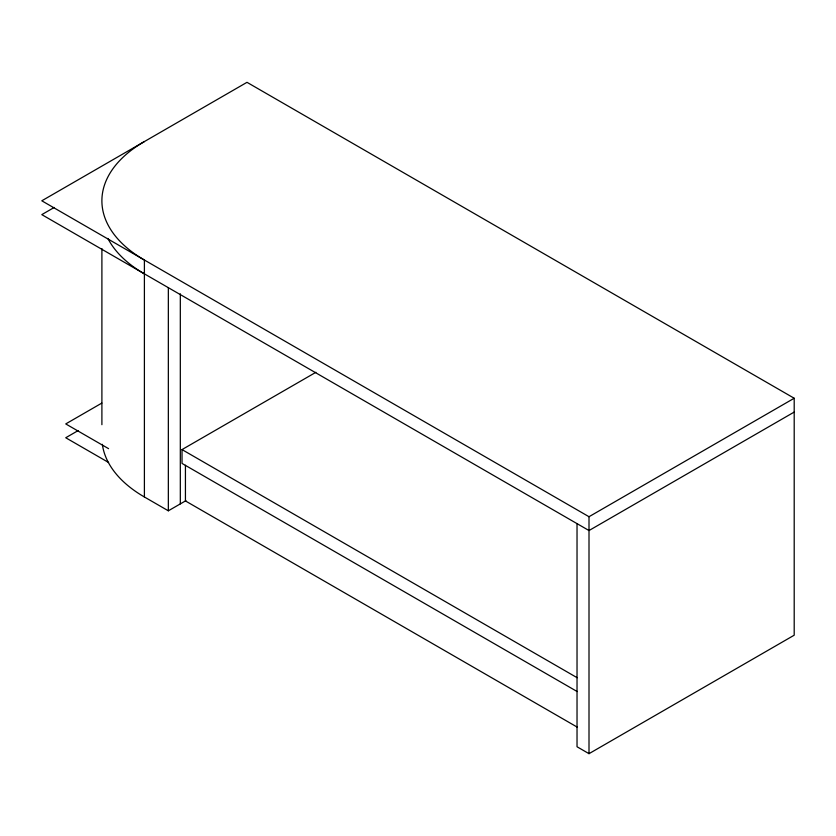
<?xml version="1.0" encoding="UTF-8"?>
<svg xmlns="http://www.w3.org/2000/svg" width="836" height="836" viewBox="0 0 836 836"><rect width="100%" height="100%" fill="white"/><g stroke="black" fill="none" stroke-linecap="round" stroke-linejoin="round"><path stroke-width="1.25" d="M54.204 207.464L41.8 214.622L589.004 530.546L794.2 412.075M101.856 403.077L65.741 423.925L108.586 448.66M78.156 430.582L65.741 437.75L108.586 462.486M577.164 691.55L182.018 463.416L182.018 449.59L315.893 372.302M102.347 444.324A145.098 83.767 0 0 0 144.398 496.981L168.339 510.806L185.958 500.639M794.2 398.25L246.996 82.325L41.8 200.797L589.004 516.721L794.2 398.25L794.2 635.203L589.004 753.675L577.028 746.757L577.028 523.639M182.018 449.59L577.164 677.724M577.195 727.111L185.435 500.931L185.435 465.265M589.004 516.721L589.004 753.675M180.315 293.823L180.315 503.889M168.339 287.678L168.339 510.806M144.398 496.981L144.398 260.038A145.098 83.767 0 0 1 144.398 141.566M101.898 248.553L101.898 424.698M144.398 273.863A145.098 83.767 0 0 1 107.875 238.417"/></g></svg>
